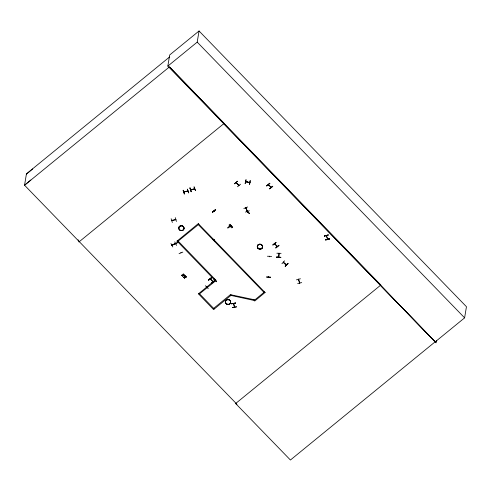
<?xml version="1.0" encoding="UTF-8"?>
<svg xmlns="http://www.w3.org/2000/svg" width="491" height="491" viewBox="0 0 491 491"><rect width="100%" height="100%" fill="white"/><g stroke="black" fill="none" stroke-linecap="round" stroke-linejoin="round"><path stroke-width="0.74" d="M175.68 243.757L175.643 243.45M276.863 253.209L281.085 253.35M267.411 256.228L271.64 256.419M269.614 256.738L269.645 256.572M269.399 256.793L269.418 256.449M268.645 277.053L268.473 276.691L268.436 277.071M270.627 277.28C262.857 276.875 267.135 276.998 270.645 277.188M214.948 280.447L215.156 280.165L215.052 280.564M276.58 257.29C280.429 256.511 284.019 258.223 276.58 257.259M279.078 253.473L278.636 257.002M279.066 253.227L278.851 257.02M280.797 257.615L276.611 256.996M276.593 257.094L280.803 257.474M236.404 182.867C241.001 186.801 238.104 185.598 236.453 182.781M268.27 184.548L271.057 187.433M270.952 187.096L270.848 187.181M277.36 246.574L274.659 243.554M214.328 211.112L214.088 210.829M214.315 211.124L214.487 210.983M210.166 278.906L210.559 279.06M210.191 278.956L212.996 281.859L213.106 281.521M229.315 226.535L229.205 226.345M167.842 66.101L169.683 54.967L199.051 30.982L466.45 306.722L464.609 317.855L435.241 341.84L167.842 66.101L197.21 42.122L199.051 30.982M171.144 218.734L172.347 222.503M171.789 220.398L175.87 219.502M171.862 220.336L171.905 220.711L172.145 220.269M172.2 220.293L172.212 220.447M170.929 243.518L172.801 246.967M175.25 217.63L176.441 221.472M175.397 219.778L175.453 219.422M175.827 219.367L175.71 219.532M171.856 245.064L175.545 243.444M172.01 245.169L171.918 244.991M172.267 244.929L172.181 244.88M172.237 244.899L172.273 245.205M174.06 244.23L177.865 242.529L174.066 244.131M183.247 190.22L184.499 193.982M175.281 243.554L175.379 243.732M183.892 191.877L187.943 191.14M183.965 191.815L183.91 192.171L184.223 191.926M184.027 192.006L187.93 190.852M184.242 191.748L184.34 191.907M176.048 243.235L175.944 243.646L176.165 243.376M214.978 280.349L176.999 241.026M176.582 245.439L174.771 241.873M177.607 240.535L216.132 280.422L199.555 293.839M178.159 241.106L198.916 224.16M188.575 192.853L187.341 189.109L188.759 192.883M187.55 190.901L187.611 191.091M179.055 253.7L182.848 252.098M189.98 187.918L191.195 191.736M190.686 189.587L190.631 189.943L190.974 189.698M190.698 189.772L194.663 188.912M180.989 252.521L180.86 252.724M189.968 187.985L191.214 191.668M194.043 186.881L195.486 190.668L194.086 186.948M194.553 188.605L194.252 189.047L194.27 188.673M194.651 188.624L194.62 188.925M182.904 275.089L181.596 275.279L182.904 275.089L183.26 273.843M181.83 275.519L182.867 275.267L181.83 275.519L181.615 275.187M182.867 275.267L182.799 276.408M184.432 275.052C180.884 275.273 185.432 275.623 184.199 274.819L183.18 275.064L184.413 275.144M183.677 277.421L184.714 277.17L183.677 277.421C182.922 276.611 185.929 277.55 185.107 275.752L185.31 276.071L185.107 275.752M184.714 277.17L184.647 278.317M186.034 276.814L185.027 276.973L186.052 276.721L186.261 277.053L186.052 276.721M176.981 241.167L198.358 223.583M198.309 224.651L263.968 292.36M230.966 294.649L230.782 295.527L213.573 309.575L198.395 293.765M199.002 293.268L214.199 308.943M215.678 209.583L212.554 212.21L215.696 209.596M214.199 210.743L214.493 211.198M215.156 241.541L212.327 238.589L215.162 241.535M213.745 239.854L214.033 239.817M214.15 239.804L213.892 240.001M213.732 240.031L214.027 239.682L213.837 240.179M206.981 286.842L206.914 287.241L206.938 286.824M211.781 277.495L208.65 280.017M210.301 278.655L213.131 281.613M211.511 283.092L214.641 280.564M212.947 281.65L212.701 281.417M213.775 278.808L216.684 281.779L213.781 278.876M215.604 279.71L198.376 293.9M213.646 308.373L230.248 294.815M234.526 183.824L237.576 181.314M231.095 225.572L227.812 227.947L230.985 225.455M228.984 225.062L231.85 227.916M236.03 182.505L236.134 182.413M229.272 226.517L229.137 226.198M236.275 182.775L236.429 182.646M229.886 224.246L232.716 227.204M230.064 226.523L230.101 226.873L230.377 226.326M230.205 226.676L230.052 226.701M231.298 225.522L231.586 225.486M231.519 225.344L231.605 225.369M238.601 185.224L238.829 185.003M238.878 185.334L239.031 185.199M240.541 184.217L237.491 186.74M245.745 181.529L245.776 181.879L245.838 181.504M246.059 179.755L245.138 183.622L245.991 179.823M247.495 181.879L246.065 181.928L246.126 181.553M243.788 208.509L247.617 206.975M249.397 182.468L249.545 182.149M254.129 299.553L253.945 300.424L230.801 295.386M249.532 184.395L250.238 180.485L249.575 184.315M249.913 182.259L249.766 182.578L249.833 182.204M245.862 208.294L245.831 207.877L247.261 211.474M245.844 207.681L247.464 211.216M245.432 212.094L249.336 210.731M246.537 210.731L249.538 213.548L246.574 210.627M235.643 302.99L231.506 303.812L235.649 303.008M247.421 211.388L247.163 210.989M247.71 212.517L247.617 212.192L247.654 212.542L248.01 212.284M247.759 212.339L248.029 212.1M236.533 306.832L232.409 307.544M233.741 303.812L233.526 303.309M233.667 303.285L234.575 307.016M234.41 307.127L234.446 306.722M269.841 183.284L266.742 185.844M268.381 184.463L268.239 184.751M268.516 184.831L268.657 184.714M268.485 184.99L268.669 184.702M272.744 186.249L269.627 188.783M271.216 187.304L271.057 187.611M271.241 187.39L268.381 184.653M265.128 292.433L254.725 301.044L254.197 300.339M269.62 256.572L269.614 256.222M264.569 291.863L254.172 300.474M272.904 244.96L276.059 242.364L272.922 244.892M274.457 243.61L274.831 243.923M274.457 243.861L274.567 243.524M274.702 243.886L274.856 243.757M278.906 245.304L275.776 247.937L278.919 245.408M274.463 243.8L277.249 246.678L277.022 246.255M277.231 246.5L277.39 246.372M281.92 263.728L284.62 260.819M283.27 262.2L283.583 262.66L283.688 262.304M283.368 262.102C283.092 263.44 287.536 265.355 286.161 264.735M286.566 264.594L283.46 262.126M288.057 263.569L285.173 266.343L288.064 263.581M296.411 279.87L300.424 278.753M297.687 283.522L301.72 282.595M298.681 279.489L298.473 279.772L298.381 279.201M299.798 282.816L298.522 279.164M298.497 279.778L298.589 279.232M298.356 279.361L299.614 283.104L299.516 282.564M324.318 236.085L328.369 234.986L324.33 236.024M326.3 235.465L327.558 239.203M329.614 238.822L325.601 239.78M326.392 235.809L326.478 235.655M327.583 238.945L327.712 239.08M325.607 239.915L329.633 238.73L325.607 239.792M435.241 341.84L223.786 123.683M436.462 340.625L436.1 342.835L380.513 285.296M249.815 182.542L245.733 181.67L249.802 182.554M299.755 283.012L299.479 282.687M175.637 243.769L171.954 245.34M182.787 276.501L183.143 275.242M184.634 278.409L184.99 277.151L186.279 276.961M183.18 275.064L183.474 274.07M185.027 276.973L185.328 275.979M247.55 212.413L247.869 212.186M190.625 189.802L194.565 188.783M215.132 241.621L212.327 238.589M205.404 285.713L208.245 288.659M233.495 303.524L234.373 307.249M287.904 263.348L285.222 266.368M232.531 227.425L229.714 224.455M234.385 183.769L237.429 181.154M26.379 174.182L32.639 168.996M30.81 180.044L24.55 185.224L236.018 403.289L235.68 403.565L236.975 404.332M269.706 183.229L266.748 185.948M269.866 183.296L266.723 185.905M269.639 188.802L272.732 186.236M269.608 188.875L272.738 186.335M169.487 57.042L26.434 173.857L24.55 185.224L169.383 66.954L380.85 285.019L235.637 403.528L290.42 460.018L435.253 341.742M78.953 241.953L224.129 123.407L169.505 66.856M275.807 247.949L278.925 245.328M215.659 209.645L212.554 212.21M212.413 212.051L215.543 209.528M227.812 227.947L230.973 225.357M208.657 280.122L211.787 277.599M208.509 279.962L211.639 277.44M208.632 280.079L211.799 277.507M211.639 283.227L214.77 280.705M246.568 210.694L249.416 213.64M183.941 191.999L184.272 191.938M171.844 220.52L172.212 220.588M184.285 194.025L183.069 190.275M328.295 234.882L324.33 236.134M325.656 240.068L329.682 239.013M171.85 220.68L175.803 219.673M232.39 307.63L236.539 306.863M230.942 294.79L254.111 299.694M326.423 235.631L327.669 239.246M276.003 242.407L272.928 244.997M197.21 42.122L464.609 317.855M198.333 223.724L265.103 292.575M230.224 294.956L230.782 295.527M78.057 239.774L79.29 241.676M189.999 187.912L191.22 191.754M235.631 303.1L231.506 303.812M258.008 248.268A2.639 2.418 9.4 0 0 262.464 247.476A2.645 2.424 9.4 0 0 259.383 244.297A2.645 2.424 9.4 0 0 258.014 248.231A2.645 2.424 9.4 0 0 262.464 247.476A2.639 2.418 9.4 0 0 259.383 244.303A2.633 2.412 9.4 0 0 258.027 248.194A2.633 2.412 9.4 0 0 262.47 247.403A2.633 2.412 9.4 0 0 259.395 244.236A2.645 2.424 9.4 0 0 258.008 248.268A2.645 2.424 9.4 0 0 262.47 247.439A2.645 2.424 9.4 0 0 259.389 244.254A2.639 2.418 9.4 0 0 258.008 248.268M179.448 229.788A2.633 2.412 9.4 0 0 183.892 228.996A2.645 2.424 9.4 0 0 180.817 225.817A2.633 2.412 9.4 0 0 179.46 229.714A2.633 2.412 9.4 0 0 183.904 228.923A2.633 2.412 9.4 0 0 180.835 225.756A2.645 2.424 9.4 0 0 179.442 229.788A2.645 2.424 9.4 0 0 183.904 228.996A2.633 2.412 9.4 0 0 180.823 225.829A2.633 2.412 9.4 0 0 179.448 229.788M226.093 303.628A2.639 2.418 9.4 0 0 230.549 302.837A2.645 2.424 9.4 0 0 227.474 299.608A2.645 2.424 9.4 0 0 226.099 303.585A2.645 2.424 9.4 0 0 230.561 302.794A2.645 2.424 9.4 0 0 227.468 299.651A2.645 2.424 9.4 0 0 226.093 303.628A2.645 2.424 9.4 0 0 230.549 302.837A2.639 2.418 9.4 0 0 227.468 299.657A2.639 2.418 9.4 0 0 226.093 303.628M226.112 303.548A2.633 2.412 9.4 0 0 230.555 302.763A2.633 2.412 9.4 0 0 227.48 299.59A2.633 2.412 9.4 0 0 226.112 303.548"/></g></svg>
